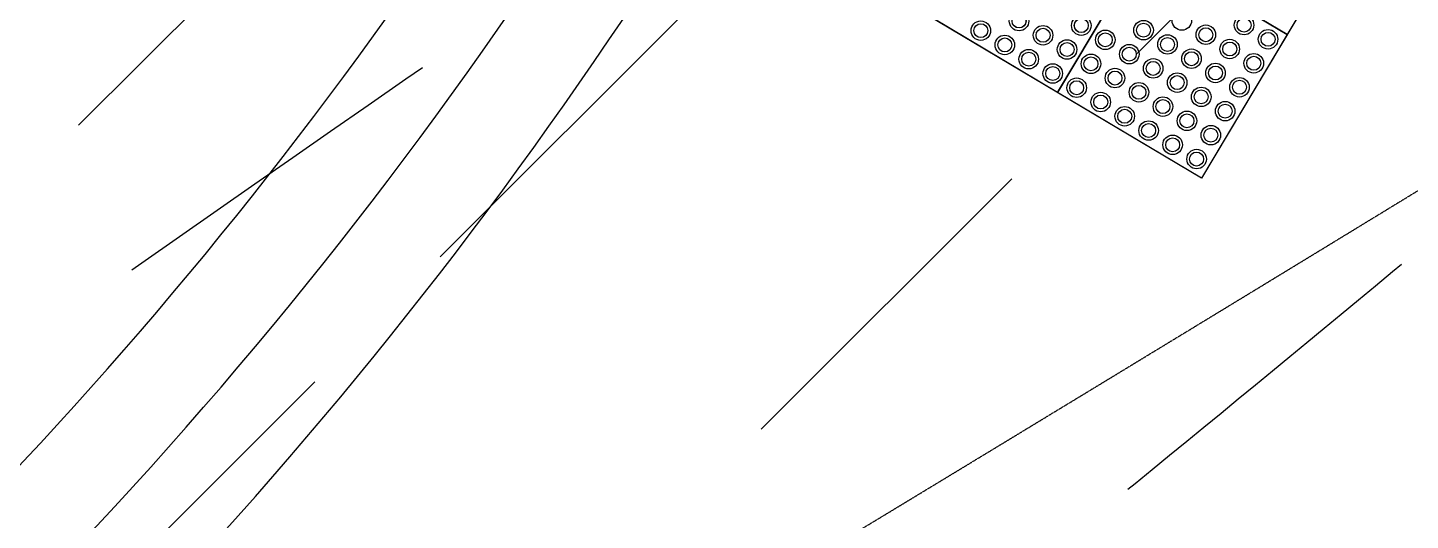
# Model space of a CAD drawing. Header units: millimetres. Extents: x 832728086 to 834530684, y 817551485 to 818349469.
# Drawn here: x 834312714 to 834315191, y 817904568 to 817905451 of the extents above; entities that cross this region are included whole.
import ezdxf

# ---------------------------------------------------------------- set-up
doc = ezdxf.new("R2010")
doc.units = ezdxf.units.MM
doc.header["$LTSCALE"] = 100
doc.linetypes.add('Hidden', pattern=[9.525, 6.35, -3.175])
doc.layers.add('+C-160', color=160, linetype='Hidden')
doc.layers.add('000-Tactile-l', color=8, linetype='Continuous')
doc.layers.add('000-helpline', color=30, linetype='Continuous', lineweight=30, plot=False)

# ---------------------------------------------------------------- blocks, each defined once
blk = doc.blocks.new('tactile')
at = {"layer": '000-helpline', "ltscale": 0.015}
for points in [[(834315.1807, 817905.7462), (834315.0271, 817905.4884), (834314.7694, 817905.642), (834314.9229, 817905.8997)], [(834315.0271, 817905.4884), (834314.7694, 817905.642), (834314.9229, 817905.8997), (834315.1807, 817905.7462)], [(834314.7694, 817905.642), (834314.6159, 817905.3842), (834314.3581, 817905.5377), (834314.5117, 817905.7955)], [(834314.6159, 817905.3842), (834314.3581, 817905.5378), (834314.5116, 817905.7955), (834314.7694, 817905.642)], [(834315.0271, 817905.4884), (834314.8736, 817905.2307), (834314.6159, 817905.3842), (834314.7694, 817905.642)], [(834314.8736, 817905.2307), (834314.6159, 817905.3842), (834314.7694, 817905.642), (834315.0271, 817905.4884)]]:
    blk.add_lwpolyline(points, close=True, dxfattribs=at)
at = {"layer": '000-Tactile-l'}
blk.add_lwpolyline([(834314.6652, 817906.0532), (834315.1807, 817905.7462), (834314.8736, 817905.2307), (834314.3581, 817905.5377)], close=True, dxfattribs=at)
at = {"layer": '000-Tactile-l', "ltscale": 0.015}
for centre, radius in [((834314.5468, 817905.5126), 0.0175), ((834314.5469, 817905.5126), 0.0175), ((834314.5468, 817905.5126), 0.0125), ((834314.5469, 817905.5126), 0.0125), ((834314.6583, 817905.5044), 0.0175), ((834314.6584, 817905.5044), 0.0175), ((834314.6583, 817905.5044), 0.0125), ((834314.6584, 817905.5044), 0.0125), ((834314.8384, 817905.5136), 0.0175), ((834314.8384, 817905.5136), 0.0175), ((834314.9499, 817905.5053), 0.0175), ((834314.9499, 817905.5053), 0.0175), ((834314.9499, 817905.5053), 0.0125), ((834314.9499, 817905.5053), 0.0125), ((834314.4783, 817905.4953), 0.0175), ((834314.4783, 817905.4953), 0.0175), ((834314.4783, 817905.4953), 0.0125), ((834314.4783, 817905.4953), 0.0125), ((834314.5898, 817905.487), 0.0175), ((834314.5898, 817905.487), 0.0175), ((834314.5898, 817905.487), 0.0125), ((834314.5898, 817905.487), 0.0125), ((834314.7013, 817905.4788), 0.0175), ((834314.7013, 817905.4788), 0.0175), ((834314.7013, 817905.4788), 0.0125), ((834314.7013, 817905.4788), 0.0125), ((834314.7699, 817905.4962), 0.0175), ((834314.7699, 817905.4962), 0.0175), ((834314.7699, 817905.4962), 0.0125), ((834314.7699, 817905.4962), 0.0125), ((834314.8814, 817905.488), 0.0175), ((834314.8814, 817905.488), 0.0175), ((834314.8814, 817905.488), 0.0125), ((834314.8814, 817905.488), 0.0125), ((834314.9929, 817905.4798), 0.0175), ((834314.9929, 817905.4798), 0.0175), ((834314.9929, 817905.4798), 0.0125), ((834314.9929, 817905.4798), 0.0125), ((834314.5213, 817905.4697), 0.0175), ((834314.5213, 817905.4697), 0.0175), ((834314.5213, 817905.4697), 0.0125), ((834314.5213, 817905.4697), 0.0125), ((834314.6328, 817905.4615), 0.0175), ((834314.6328, 817905.4615), 0.0175), ((834314.6328, 817905.4615), 0.0125), ((834314.6328, 817905.4615), 0.0125), ((834314.7443, 817905.4532), 0.0175), ((834314.7443, 817905.4532), 0.0175), ((834314.8128, 817905.4706), 0.0175), ((834314.8128, 817905.4706), 0.0175), ((834314.8128, 817905.4706), 0.0125), ((834314.8128, 817905.4706), 0.0125), ((834314.9243, 817905.4624), 0.0175), ((834314.9243, 817905.4624), 0.0175), ((834314.9243, 817905.4624), 0.0125), ((834314.9243, 817905.4624), 0.0125), ((834314.5642, 817905.4441), 0.0175), ((834314.5642, 817905.4441), 0.0175), ((834314.5642, 817905.4441), 0.0125), ((834314.5642, 817905.4441), 0.0125), ((834314.6757, 817905.4359), 0.0175), ((834314.6757, 817905.4359), 0.0175), ((834314.6757, 817905.4359), 0.0125), ((834314.6757, 817905.4359), 0.0125), ((834314.7443, 817905.4532), 0.0125), ((834314.7443, 817905.4532), 0.0125), ((834314.7872, 817905.4276), 0.0175), ((834314.7872, 817905.4276), 0.0175), ((834314.8558, 817905.445), 0.0175), ((834314.8558, 817905.445), 0.0175), ((834314.8558, 817905.445), 0.0125), ((834314.8558, 817905.445), 0.0125), ((834314.9673, 817905.4368), 0.0175), ((834314.9673, 817905.4368), 0.0175), ((834314.9673, 817905.4368), 0.0125), ((834314.9673, 817905.4368), 0.0125), ((834314.6072, 817905.4185), 0.0175), ((834314.6072, 817905.4185), 0.0175), ((834314.6072, 817905.4185), 0.0125), ((834314.6072, 817905.4185), 0.0125), ((834314.7187, 817905.4103), 0.0175), ((834314.7187, 817905.4103), 0.0175), ((834314.7187, 817905.4103), 0.0125), ((834314.7187, 817905.4103), 0.0125), ((834314.7872, 817905.4276), 0.0125), ((834314.7872, 817905.4276), 0.0125), ((834314.8302, 817905.4021), 0.0175), ((834314.8302, 817905.4021), 0.0175), ((834314.8987, 817905.4194), 0.0175), ((834314.8987, 817905.4194), 0.0175), ((834314.8987, 817905.4194), 0.0125), ((834314.8987, 817905.4194), 0.0125), ((834314.6501, 817905.3929), 0.0175), ((834314.6501, 817905.3929), 0.0175), ((834314.6501, 817905.3929), 0.0125), ((834314.6501, 817905.3929), 0.0125), ((834314.7616, 817905.3847), 0.0175), ((834314.7616, 817905.3847), 0.0175), ((834314.7616, 817905.3847), 0.0125), ((834314.7616, 817905.3847), 0.0125), ((834314.8302, 817905.4021), 0.0125), ((834314.8302, 817905.4021), 0.0125), ((834314.8732, 817905.3765), 0.0175), ((834314.8732, 817905.3765), 0.0175), ((834314.9417, 817905.3938), 0.0175), ((834314.9417, 817905.3938), 0.0175), ((834314.9417, 817905.3938), 0.0125), ((834314.9417, 817905.3938), 0.0125), ((834314.6931, 817905.3673), 0.0175), ((834314.6931, 817905.3673), 0.0175), ((834314.6931, 817905.3673), 0.0125), ((834314.6931, 817905.3673), 0.0125), ((834314.8046, 817905.3591), 0.0175), ((834314.8046, 817905.3591), 0.0175), ((834314.8046, 817905.3591), 0.0125), ((834314.8046, 817905.3591), 0.0125), ((834314.8732, 817905.3765), 0.0125), ((834314.8732, 817905.3765), 0.0125), ((834314.9161, 817905.3509), 0.0175), ((834314.9161, 817905.3509), 0.0175), ((834314.7361, 817905.3417), 0.0175), ((834314.7361, 817905.3417), 0.0175), ((834314.7361, 817905.3417), 0.0125), ((834314.7361, 817905.3417), 0.0125), ((834314.8476, 817905.3335), 0.0175), ((834314.8476, 817905.3335), 0.0175), ((834314.8476, 817905.3335), 0.0125), ((834314.8476, 817905.3335), 0.0125), ((834314.9161, 817905.3509), 0.0125), ((834314.9161, 817905.3509), 0.0125), ((834314.779, 817905.3161), 0.0175), ((834314.779, 817905.3161), 0.0175), ((834314.779, 817905.3161), 0.0125), ((834314.779, 817905.3161), 0.0125), ((834314.8905, 817905.3079), 0.0175), ((834314.8905, 817905.3079), 0.0175), ((834314.8905, 817905.3079), 0.0125), ((834314.8905, 817905.3079), 0.0125), ((834314.822, 817905.2906), 0.0175), ((834314.822, 817905.2906), 0.0175), ((834314.822, 817905.2906), 0.0125), ((834314.822, 817905.2906), 0.0125), ((834314.8649, 817905.265), 0.0175), ((834314.8649, 817905.265), 0.0175), ((834314.8649, 817905.265), 0.0125), ((834314.8649, 817905.265), 0.0125)]:
    blk.add_circle(centre, radius, dxfattribs=at)
at = {"layer": '000-Tactile-l', "ltscale": 5e-05}
for radius, end in [(8, 328.98894), (7.825, 328.17553), (8.175, 328.22023)]:
    blk.add_arc((834307.0425, 817910.0613), radius, 307.09377, end, dxfattribs=at)
blk = doc.blocks.new('A$C062A3D83')
at = {"layer": '+C-160'}
for p, q in [((-53633.1, -143088.8), (-9346.8, -98802.5)), ((-15941.6, -106281.2), (-8792.9, -99132.5)), ((-11999.2, -103222.7), (-8239, -99462.4))]:
    blk.add_line(p, q, dxfattribs=at)
at = {"layer": '+C-160', "ltscale": 0.001}
for centre, radius, start, end in [((-42453.4, -74622.4), 39791.5, 308.84572, 323.6938), ((-177464.3, 176910.4), 324669, 299.519163, 301.535363)]:
    blk.add_arc(centre, radius, start, end, dxfattribs=at)
at = {"layer": '+C-160'}
for centre, radius, start, end in [((-56096.8, -42553.9), 72000, 306.335377, 309.409612), ((55790.7, -194673.3), 115336.3, 124.253222, 145.152377), ((-56096.8, -42553.9), 75000, 306.335377, 310.233063)]:
    blk.add_arc(centre, radius, start, end, dxfattribs=at)
for major_axis, start_param, end_param in [((56937.7, 44069.3), 4.687881, 4.741537), ((-46696.3, 58689.5), 3.103682, 3.171709)]:
    blk.add_ellipse((-56096.8, -42553.9), major_axis=major_axis, ratio=1, start_param=start_param, end_param=end_param, dxfattribs=at)

msp = doc.modelspace()

# ---------------------------------------------------------------- block references
at = {"layer": '+C-160', "ltscale": 5}
msp.add_blockref('A$C062A3D83', (834323333.3128, 818005260.0327), dxfattribs=at)
at = {"layer": '000-Tactile-l', "xscale": 1000, "yscale": 1000, "zscale": 1000}
msp.add_blockref('tactile', (-56.4905, -49.2817, -0.0703), dxfattribs=at)

doc.saveas('drawing.dxf')
